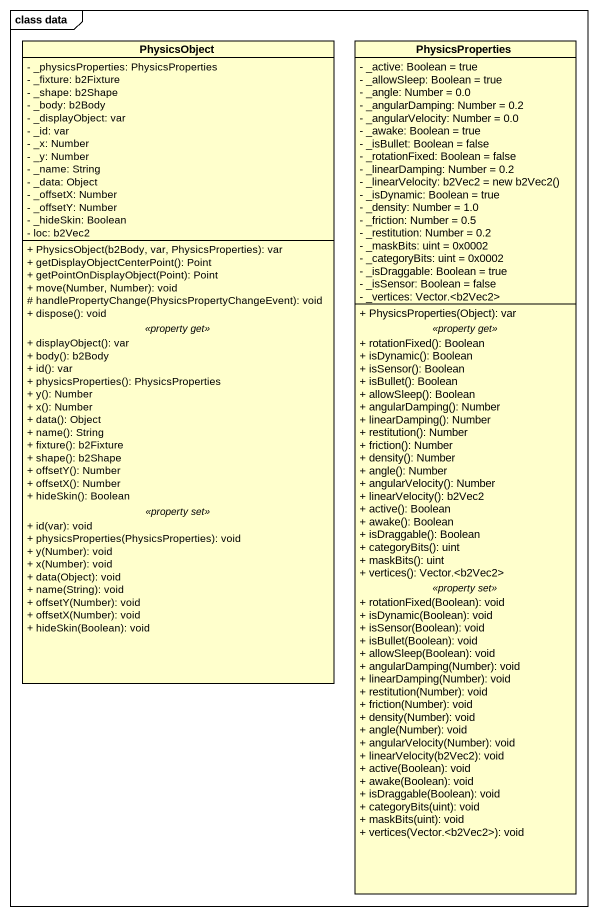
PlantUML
@startuml
mainframe class data
hide circle
hide empty members
skinparam classAttributeIconSize 0
class PhysicsObject {
  - _physicsProperties: PhysicsProperties
  - _fixture: b2Fixture
  - _shape: b2Shape
  - _body: b2Body
  - _displayObject: var
  - _id: var
  - _x: Number
  - _y: Number
  - _name: String
  - _data: Object
  - _offsetX: Number
  - _offsetY: Number
  - _hideSkin: Boolean
  - loc: b2Vec2
  --
  + PhysicsObject(b2Body, var, PhysicsProperties): var
  + getDisplayObjectCenterPoint(): Point
  + getPointOnDisplayObject(Point): Point
  + move(Number, Number): void
  # handlePropertyChange(PhysicsPropertyChangeEvent): void
  + dispose(): void
  .. <<property get>> ..
  + displayObject(): var
  + body(): b2Body
  + id(): var
  + physicsProperties(): PhysicsProperties
  + y(): Number
  + x(): Number
  + data(): Object
  + name(): String
  + fixture(): b2Fixture
  + shape(): b2Shape
  + offsetY(): Number
  + offsetX(): Number
  + hideSkin(): Boolean
  .. <<property set>> ..
  + id(var): void
  + physicsProperties(PhysicsProperties): void
  + y(Number): void
  + x(Number): void
  + data(Object): void
  + name(String): void
  + offsetY(Number): void
  + offsetX(Number): void
  + hideSkin(Boolean): void
}
class PhysicsProperties {
  - _active: Boolean = true
  - _allowSleep: Boolean = true
  - _angle: Number = 0.0
  - _angularDamping: Number = 0.2
  - _angularVelocity: Number = 0.0
  - _awake: Boolean = true
  - _isBullet: Boolean = false
  - _rotationFixed: Boolean = false
  - _linearDamping: Number = 0.2
  {field} - _linearVelocity: b2Vec2 = new b2Vec2()
  - _isDynamic: Boolean = true
  - _density: Number = 1.0
  - _friction: Number = 0.5
  - _restitution: Number = 0.2
  - _maskBits: uint = 0x0002
  - _categoryBits: uint = 0x0002
  - _isDraggable: Boolean = true
  - _isSensor: Boolean = false
  - _vertices: Vector.<b2Vec2>
  --
  + PhysicsProperties(Object): var
  .. <<property get>> ..
  + rotationFixed(): Boolean
  + isDynamic(): Boolean
  + isSensor(): Boolean
  + isBullet(): Boolean
  + allowSleep(): Boolean
  + angularDamping(): Number
  + linearDamping(): Number
  + restitution(): Number
  + friction(): Number
  + density(): Number
  + angle(): Number
  + angularVelocity(): Number
  + linearVelocity(): b2Vec2
  + active(): Boolean
  + awake(): Boolean
  + isDraggable(): Boolean
  + categoryBits(): uint
  + maskBits(): uint
  + vertices(): Vector.<b2Vec2>
  .. <<property set>> ..
  + rotationFixed(Boolean): void
  + isDynamic(Boolean): void
  + isSensor(Boolean): void
  + isBullet(Boolean): void
  + allowSleep(Boolean): void
  + angularDamping(Number): void
  + linearDamping(Number): void
  + restitution(Number): void
  + friction(Number): void
  + density(Number): void
  + angle(Number): void
  + angularVelocity(Number): void
  + linearVelocity(b2Vec2): void
  + active(Boolean): void
  + awake(Boolean): void
  + isDraggable(Boolean): void
  + categoryBits(uint): void
  + maskBits(uint): void
  + vertices(Vector.<b2Vec2>): void
}
@enduml
